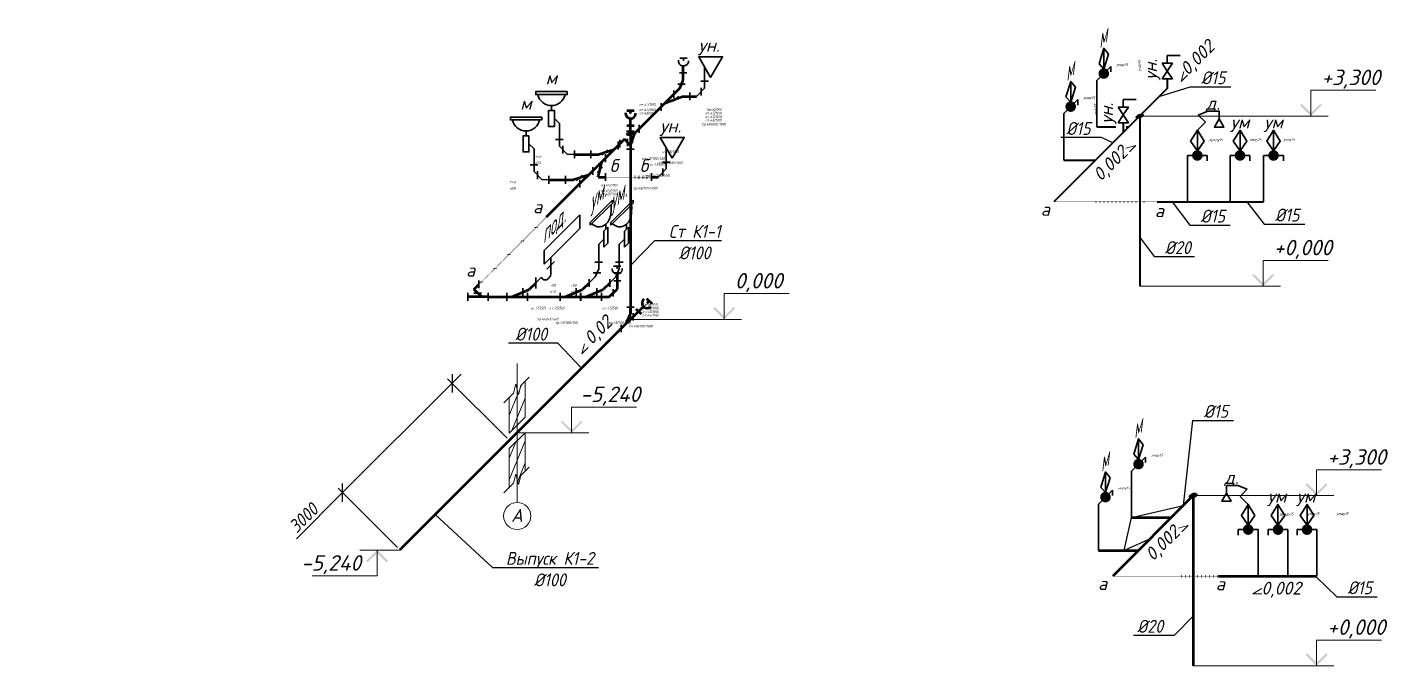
# Model space of a CAD drawing. Header units: millimetres. Extents: x -473555 to 885127, y 4787 to 453528.
# Drawn here: x 858763 to 885127, y 291907 to 304292 of the extents above; entities that cross this region are included whole.
import ezdxf
from ezdxf import colors
from ezdxf.entities.mleader import LeaderData, LeaderLine
from ezdxf.enums import TextEntityAlignment as Align
from ezdxf.math import Vec2, Vec3

# ---------------------------------------------------------------- set-up
doc = ezdxf.new("R2010")
doc.units = ezdxf.units.MM
doc.linetypes.add('ACAD_ISO07W100', pattern=[3, 0, -3])
doc.layers.add('_ВК-Спецификация', color=3, linetype='Continuous', lineweight=15, plot=False, transparency=0.5)
for name, color, linetype, lineweight in [('ВК_B1', 5, 'Continuous', 40), ('ВК_K1', 34, 'Continuous', 50), ('ВК_T3', 1, 'Continuous', 50), ('ВК_В1_текст', 5, 'Continuous', 9), ('ВК_В1_текст @ 100', 5, 'Continuous', 9), ('ВК_К1_текст', 34, 'Continuous', 9), ('ВК_ТЗ_текст', 1, 'Continuous', 9), ('ВК_ТЗ_текст @ 100', 1, 'Continuous', 9)]:
    doc.layers.add(name, color=color, linetype=linetype, lineweight=lineweight)
for name, color, linetype in [('ВК_text', 7, 'Continuous'), ('ВК_К1_размер', 7, 'Continuous'), ('ВК_К1_размер @ 100', 7, 'Continuous'), ('ВК_сантехника', 140, 'Continuous')]:
    doc.layers.add(name, color=color, linetype=linetype)
doc.styles.add('ISOPEUR', font='isocpeui.ttf', dxfattribs={"width": 0.9})
doc.dimstyles.new('Аннотативный', dxfattribs={"dimscale": 0, "dimtxt": 2.5, "dimasz": 2.5, "dimexe": 1.25, "dimexo": 0.625, "dimtad": 1, "dimdec": 0, "dimtxsty": 'ISOPEUR', "dimblk": 'OBLIQUE', "dimcen": 2.5, "dimclrt": 256, "dimadec": 0, "dimazin": 0, "dimtfac": 1, "dimtdec": 0, "dimtmove": 0, "dimatfit": 3, "dimfxl": 1, "dimtfillclr": 256, "dimarcsym": 0})

# ---------------------------------------------------------------- blocks, each defined once
blk = doc.blocks.new('_None')
blk = doc.blocks.new('*U137')
at = {"lineweight": 30}
for p, q in [((775, 596), (633, 596)), ((704, 541), (704, 596)), ((563, 193), (563, 343)), ((778, 309), (638, 309)), ((0, -75), (0, 75)), ((311, 20), (311, 170)), ((400, -75), (400, 75)), ((629, 9), (629, 149))]:
    blk.add_line(p, q, dxfattribs=at)
for p, q in [((563, 268), (435, 140)), ((0, 0), (400, 0)), ((97, 0), (435, 140))]:
    blk.add_line(p, q)
at = {"lineweight": -2}
for p, q in [((708, 309), (708, 442)), ((708, 158), (708, 309)), ((400, 0), (550, 0)), ((550, 0), (708, 158))]:
    blk.add_line(p, q, dxfattribs=at)
at = {"lineweight": 30}
blk.add_arc((704, 541), 98.3, 177.7965, 6.695, dxfattribs=at)
at = {"layer": '_ВК-Спецификация', "linetype": 'ByBlock', "style": 'ISOPEUR'}
for s, p in [('загл(100)', (1341, -150)), ('от.45(100)', (1349, -218)), ('от.45(100)', (1349, -289)), ('от.45(100)', (1349, -356)), ('тр.45(100/100)', (1158, -570))]:
    blk.add_text(s, height=50, dxfattribs=at).set_placement(p, align=Align.MIDDLE_CENTER)
blk = doc.blocks.new('*U779')
for p, q in [((563, 268), (435, 140)), ((0, 0), (400, 0)), ((97, 0), (435, 140))]:
    blk.add_line(p, q)
at = {"lineweight": 30}
for p, q in [((563, 193), (563, 343)), ((0, -75), (0, 75)), ((311, 20), (311, 170)), ((400, -75), (400, 75))]:
    blk.add_line(p, q, dxfattribs=at)
at = {"layer": '_ВК-Спецификация', "linetype": 'ByBlock', "style": 'ISOPEUR'}
for s, p in [('от.45(50)', (967, -218)), ('тр.45(100/50)', (1153, -501))]:
    blk.add_text(s, height=50, dxfattribs=at).set_placement(p, align=Align.MIDDLE_CENTER)
blk = doc.blocks.new('*U795')
at = {"lineweight": 30}
for p, q in [((20, 1176), (450, 1606)), ((450, 1606), (450, 1549)), ((450, 1549), (20, 1119)), ((20, 1119), (20, 1176)), ((281, 1004), (361, 1084)), ((321, 1139), (321, 1044)), ((361, 1084), (361, 775)), ((281, 849), (183, 751)), ((281, 694), (281, 1004)), ((183, 274), (183, 751)), ((361, 775), (281, 694)), ((108, 403), (258, 403)), ((116, 116), (183, 274)), ((0, -75), (0, 75)), ((74, 195), (224, 195))]:
    blk.add_line(p, q, dxfattribs=at)
at = {"lineweight": -2, "ltscale": 100}
blk.add_line((0, 0), (116, 116), dxfattribs=at)
at = {"lineweight": 30}
blk.add_spline([(49, 1148), (158, 1090), (361, 1180), (406, 1281), (422, 1521)], degree=3, dxfattribs=at)
at = {"lineweight": -2, "style": 'ISOPEUR', "oblique": 45}
blk.add_text('ум.', height=250, rotation=45, dxfattribs=at).set_placement((99, 1630), align=Align.MIDDLE_CENTER)
at = {"layer": '_ВК-Спецификация', "style": 'ISOPEUR'}
for p in [(-705, 40), (-705, -101), (-705, -325)]:
    blk.add_attdef('ФАСОННАЯ_ЧАСТЬ', text='', height=50, dxfattribs=at).set_placement(p, align=Align.CENTER)
blk = doc.blocks.new('*U483')
for p, q in [((-246, -246), (0, 0)), ((-528, -173), (-389, -173)), ((-389, -173), (-71, -71))]:
    blk.add_line(p, q)
at = {"lineweight": 30}
for p, q in [((0, 75), (0, -75)), ((-528, -98), (-528, -248)), ((-205, -84), (-311, -190)), ((-246, -171), (-246, -321))]:
    blk.add_line(p, q, dxfattribs=at)
at = {"layer": '_ВК-Спецификация', "linetype": 'ByBlock', "style": 'ISOPEUR'}
for s, p in [('от.45(100)', (1016, -120)), ('тр.45(100/100)', (1016, -336))]:
    blk.add_text(s, height=50, dxfattribs=at).set_placement(p, align=Align.MIDDLE_CENTER)
blk = doc.blocks.new('*U804')
at = {"lineweight": 30}
for p, q in [((-444, 947), (-444, 851)), ((-289, 598), (-387, 697)), ((-289, 292), (-289, 598)), ((-214, 292), (-364, 292)), ((-289, 292), (-289, 158)), ((-131, 0), (-289, 158)), ((-222, 15), (-222, 165)), ((0, -75), (0, 75))]:
    blk.add_line(p, q, dxfattribs=at)
at = {"lineweight": -2}
blk.add_line((0, 0), (-131, 0), dxfattribs=at)
at = {"lineweight": 30}
for points in [[(-139, 1217), (-748, 1217), (-748, 1160), (-139, 1160)], [(-387, 851), (-501, 851), (-501, 542), (-387, 542)]]:
    blk.add_lwpolyline(points, close=True, dxfattribs=at)
blk.add_arc((-444, 1217), 270, 192.1772, 347.8228, dxfattribs=at)
at = {"lineweight": -2, "style": 'ISOPEUR'}
blk.add_text('м', height=250, dxfattribs=at).set_placement((-446, 1482), align=Align.MIDDLE_CENTER)
at = {"layer": '_ВК-Спецификация', "style": 'ISOPEUR'}
for p in [(-705, 40), (-705, -101), (-705, -325)]:
    blk.add_attdef('ФАСОННАЯ_ЧАСТЬ', text='', height=50, dxfattribs=at).set_placement(p, align=Align.CENTER)
blk = doc.blocks.new('*U187')
at = {"lineweight": 30}
for p, q in [((161, 629), (854, 1322)), ((854, 1322), (854, 1058)), ((854, 1058), (161, 365)), ((161, 365), (161, 629))]:
    blk.add_line(p, q, dxfattribs=at)
at = {"lineweight": 30, "ltscale": 100}
for p, q in [((212, 266), (361, 415)), ((287, 227), (287, 491)), ((0, 0), (111, 111)), ((0, 105), (0, -105))]:
    blk.add_line(p, q, dxfattribs=at)
blk.add_spline([(111, 111), (121, 84), (152, 64), (204, 62), (237, 82), (274, 124), (288, 172), (287, 227)], degree=3, dxfattribs=at)
at = {"style": 'ISOPEUR', "oblique": 45}
blk.add_text('под.', height=250, rotation=45, dxfattribs=at).set_placement((278, 1062), align=Align.MIDDLE_CENTER)
blk = doc.blocks.new('*U480')
at = {"lineweight": 30}
for p, q in [((-182, 165), (-182, 315)), ((-400, -75), (-400, 75)), ((-130, 73), (-280, 73)), ((0, -75), (0, 75))]:
    blk.add_line(p, q, dxfattribs=at)
at = {"lineweight": -2}
for p, q in [((0, 0), (-400, 0)), ((-283, 140), (-182, 240)), ((-283, 140), (-119, 0))]:
    blk.add_line(p, q, dxfattribs=at)
at = {"layer": '_ВК-Спецификация', "linetype": 'ByBlock', "style": 'ISOPEUR'}
for s, p in [('от.45(50)', (967, -218)), ('тр.45(50/50)', (1146, -434))]:
    blk.add_text(s, height=50, dxfattribs=at).set_placement(p, align=Align.MIDDLE_CENTER)
blk = doc.blocks.new('*U166')
at = {"lineweight": 30}
for p, q in [((363, 948), (505, 948)), ((434, 893), (434, 948)), ((500, 661), (360, 661)), ((246, 321), (246, 171)), ((327, 443), (467, 443)), ((555, 280), (555, 130)), ((0, 75), (0, -75)), ((339, 208), (233, 102))]:
    blk.add_line(p, q, dxfattribs=at)
for p, q in [((430, 661), (430, 795)), ((430, 522), (430, 661)), ((246, 246), (364, 364)), ((364, 364), (430, 522)), ((0, 0), (246, 246)), ((74, 74), (417, 205)), ((417, 205), (556, 205))]:
    blk.add_line(p, q)
blk.add_arc((434, 893), 98.3, 173.305, 2.2035, dxfattribs=at)
at = {"layer": '_ВК-Спецификация', "linetype": 'ByBlock', "style": 'ISOPEUR'}
for s, p in [('от.45(100)', (1016, -120)), ('от.45(100)', (1016, -191)), ('от.45(100)', (1016, -258)), ('загл(100)', (1018, -51)), ('тр.45(100/100)', (1016, -336))]:
    blk.add_text(s, height=50, dxfattribs=at).set_placement(p, align=Align.MIDDLE_CENTER)
blk = doc.blocks.new('*U812')
at = {"lineweight": 30}
for p, q in [((289, 292), (289, 567)), ((214, 292), (364, 292)), ((289, 158), (289, 292)), ((0, -75), (0, 75)), ((131, 0), (289, 158)), ((222, 15), (222, 165))]:
    blk.add_line(p, q, dxfattribs=at)
at = {"lineweight": -2}
blk.add_line((0, 0), (131, 0), dxfattribs=at)
at = {"lineweight": 30}
blk.add_lwpolyline([(405, 366), (173, 768), (637, 768)], close=True, dxfattribs=at)
at = {"lineweight": -2, "style": 'ISOPEUR'}
blk.add_text('ун.', height=250, dxfattribs=at).set_placement((374, 991), align=Align.MIDDLE_CENTER)
at = {"layer": '_ВК-Спецификация', "style": 'ISOPEUR'}
for p in [(-977, -97), (-977, -221), (-977, -352)]:
    blk.add_attdef('ФАСОННЫЕ_ЧАСТИ', p, '', height=50, dxfattribs=at)
blk = doc.blocks.new('*U481')
for p, q in [((-246, -246), (0, 0)), ((-138, -366), (-71, -71)), ((-138, -366), (0, -366))]:
    blk.add_line(p, q)
at = {"lineweight": 30}
for p, q in [((0, 75), (0, -75)), ((-246, -171), (-246, -321)), ((-53, -172), (-159, -278)), ((0, -291), (0, -441))]:
    blk.add_line(p, q, dxfattribs=at)
at = {"layer": '_ВК-Спецификация', "linetype": 'ByBlock', "style": 'ISOPEUR'}
for s, p in [('от.45(100)', (1016, -120)), ('тр.45(100/100)', (1016, -336))]:
    blk.add_text(s, height=50, dxfattribs=at).set_placement(p, align=Align.MIDDLE_CENTER)
blk = doc.blocks.new('*U149')
at = {"lineweight": 15}
h = blk.add_hatch(dxfattribs=at)
h.set_pattern_fill('ANSI31', color=256, scale=50, angle=23, style=0)
h.set_pattern_definition([(68, (3183.52, 294.12), (-147.1904, 59.469), [])])
h.paths.add_polyline_path([(153, 993), (73, 913), (27, 740), (-27, 940), (-73, 766), (-153, 686), (-153, -12), (153, 295)])
h = blk.add_hatch(dxfattribs=at)
h.set_pattern_fill('ANSI31', color=256, scale=50, angle=23, style=0)
h.set_pattern_definition([(68, (3183.52, 310.29), (-147.1904, 59.469), [])])
h.paths.add_polyline_path([(153, -4), (-153, -311), (-153, -1060), (-73, -980), (-27, -807), (27, -1007), (73, -834), (153, -754)])
at = {"lineweight": 15, "ltscale": 100}
blk.add_line((0, 1340), (0, -1356), dxfattribs=at)
at = {"lineweight": 15, "ltscale": 2}
for points in [[(232, 1072), (73, 913), (27, 740), (-27, 940), (-73, 766), (-262, 577)], [(232, -675), (73, -834), (27, -1007), (-27, -807), (-73, -980), (-262, -1169)]]:
    blk.add_lwpolyline(points, dxfattribs=at)
at = {"lineweight": 15}
for points in [[(153, 993), (153, 295), (-153, -12), (-153, 686)], [(-153, -1060), (-153, -311), (153, -4), (153, -754)]]:
    blk.add_lwpolyline(points, dxfattribs=at)
at = {"lineweight": 15, "ltscale": 100}
blk.add_circle((0, -1619), 263, dxfattribs=at)
at = {"lineweight": 15, "ltscale": 100, "style": 'ISOPEUR'}
blk.add_attdef('ОСЬ', (-118, -1734), '', height=250, dxfattribs=at)
blk = doc.blocks.new('*U472')
at = {"linetype": 'ByBlock', "lineweight": -2}
h = blk.add_hatch(color=256, dxfattribs=at)
h.paths.add_polyline_path([(2030, 212), (2001, 240), (1818, 57), (1818, 0)])
h.paths.add_polyline_path([(1634, 240), (1605, 212), (1818, 0), (1818, 57)])
for p, q in [((1818, 0), (1818, 500)), ((1818, 500), (3075, 500)), ((2151, 0), (0, 0))]:
    blk.add_line(p, q, dxfattribs=at)
at = {"linetype": 'ByBlock', "style": 'ISOPEUR'}
blk.add_attdef('ОТМЕТКА', (2024, 600), '', height=300, dxfattribs=at)
blk = doc.blocks.new('*U474')
at = {"linetype": 'ByBlock', "lineweight": -2}
h = blk.add_hatch(color=256, dxfattribs=at)
h.paths.add_polyline_path([(1267, 212), (1239, 240), (1055, 57), (1055, 0)])
h.paths.add_polyline_path([(871, 240), (843, 212), (1055, 0), (1055, 57)])
for p, q in [((1055, 0), (1055, 500)), ((1055, 500), (2312, 500)), ((1389, 0), (0, 0))]:
    blk.add_line(p, q, dxfattribs=at)
at = {"linetype": 'ByBlock', "style": 'ISOPEUR'}
blk.add_attdef('ОТМЕТКА', (1261, 600), '', height=300, dxfattribs=at)
blk = doc.blocks.new('_Oblique')
at = {"color": 0, "linetype": 'ByBlock', "lineweight": -2}
blk.add_line((-0.5, -0.5), (0.5, 0.5), dxfattribs=at)
blk = doc.blocks.new('*D815')
at = {"layer": 'Defpoints', "color": 0, "transparency": 16777216}
for p in [(866996, 297387), (868105, 296278), (865983, 294157)]:
    blk.add_point(p, dxfattribs=at)
at = {"layer": 'ВК_К1_размер', "color": 0, "lineweight": -2, "transparency": 16777216}
for p, q in [((866996, 297387), (864874, 295266)), ((868060, 296323), (866907, 297476)), ((866996, 297387), (867172, 297564)), ((865939, 294201), (864786, 295354)), ((864874, 295266), (863979, 294371))]:
    blk.add_line(p, q, dxfattribs=at)
at = {"layer": 'ВК_К1_размер', "color": 0, "lineweight": -2, "transparency": 16777216, "xscale": 250, "yscale": 250, "zscale": 250}
for p, rotation in [((866996, 297387), 224.9993430000016), ((864874, 295266), 44.99934300000159)]:
    blk.add_blockref('_Oblique', p, dxfattribs=dict(at, rotation=rotation))
at = {"layer": 'ВК_К1_размер', "transparency": 16777216, "insert": (864117, 294774), "char_height": 250, "attachment_point": 5, "rotation": 44.9993, "style": 'ISOPEUR'}
blk.add_mtext('3000', dxfattribs=at)
blk = doc.blocks.new('*U475')
at = {"linetype": 'ByBlock', "lineweight": -2}
h = blk.add_hatch(color=256, dxfattribs=at)
h.paths.add_polyline_path([(-657, -212), (-629, -240), (-445, -57), (-445, 0)])
h.paths.add_polyline_path([(-261, -240), (-233, -212), (-445, 0), (-445, -57)])
for p, q in [((-779, 0), (0, 0)), ((-445, 0), (-445, -500)), ((-445, -500), (-1702, -500))]:
    blk.add_line(p, q, dxfattribs=at)
at = {"linetype": 'ByBlock', "style": 'ISOPEUR'}
blk.add_attdef('ОТМЕТКА', (-1694, -400), '', height=300, dxfattribs=at)
blk = doc.blocks.new('*U484')
at = {"lineweight": 30}
for p, q in [((75, 351), (-75, 351)), ((168, 320), (168, 470)), ((-203, 34), (-203, 184)), ((75, 0), (-75, 0)), ((-59, 202), (-59, 62)), ((42, 260), (42, 120))]:
    blk.add_line(p, q, dxfattribs=at)
for p, q in [((0, 351), (0, 0)), ((0, 69), (83, 310)), ((168, 395), (83, 310)), ((-118, 194), (-203, 109)), ((0, 69), (-118, 194))]:
    blk.add_line(p, q)
at = {"layer": '_ВК-Спецификация', "linetype": 'ByBlock', "style": 'ISOPEUR'}
blk.add_text('кр.45(100/100)', height=50, dxfattribs=at).set_placement((455, -182), align=Align.MIDDLE_CENTER)
blk = doc.blocks.new('*U198')
for p, q in [((-228, -228), (0, 0)), ((-130, -130), (-49, 61)), ((-49, 61), (-49, 190))]:
    blk.add_line(p, q)
at = {"lineweight": 30}
for p, q in [((-136, -77), (-37, 22)), ((-119, 190), (21, 190)), ((0, 70), (0, -70)), ((-228, -298), (-228, -158))]:
    blk.add_line(p, q, dxfattribs=at)
blk = doc.blocks.new('*U141')
at = {"lineweight": 15}
blk.add_lwpolyline([(0.53, 1.94), (0, 0), (1.24, 1.24)], dxfattribs=at)
at = {"lineweight": 15, "style": 'ISOPEUR'}
blk.add_attdef('УКЛОН', text='', height=2.5, rotation=45, dxfattribs=at).set_placement((3.12, 4.64), align=Align.MIDDLE_CENTER)
blk = doc.blocks.new('*U770')
at = {"color": 0, "linetype": 'ByBlock', "lineweight": 30}
for p, q in [((136, 1526), (136, 1124)), ((272, 1172), (0, 900)), ((272, 1172), (272, 1067)), ((0, 0), (0, 900))]:
    blk.add_line(p, q, dxfattribs=at)
blk.add_lwpolyline([(44, 1226), (136, 1526), (228, 1411), (136, 1124)], close=True, dxfattribs=at)
at = {"color": 0, "linetype": 'ByBlock', "lineweight": 30, "const_width": 102}
blk.add_lwpolyline([(85, 1036, 1), (187, 1036, 1)], format="xyb", close=True, dxfattribs=at)
at = {"color": 0, "lineweight": -2, "style": 'ISOPEUR', "oblique": 45}
blk.add_text('м', height=250, rotation=45, dxfattribs=at).set_placement((47, 1681), align=Align.MIDDLE_CENTER)
at = {"layer": '_ВК-Спецификация', "style": 'ISOPEUR'}
blk.add_attdef('ДУ', text='', height=50, dxfattribs=at).set_placement((495, 1185), align=Align.CENTER)
blk = doc.blocks.new('*U485')
at = {"color": 0, "linetype": 'ByBlock', "lineweight": 30}
for p, q in [((-150, 250), (0, 250)), ((0, 250), (0, 0))]:
    blk.add_line(p, q, dxfattribs=at)
for points in [[(-453, 350), (-301, 250), (-453, 150), (-453, 350)], [(-150, 350), (-301, 250), (-150, 150), (-150, 350)]]:
    blk.add_lwpolyline(points, dxfattribs=at)
at = {"style": 'ISOPEUR'}
blk.add_text('ун.', height=250, dxfattribs=at).set_placement((-271, 576), align=Align.MIDDLE_CENTER)
at = {"layer": '_ВК-Спецификация', "style": 'ISOPEUR'}
blk.add_attdef('ДУ', text='', height=50, dxfattribs=at).set_placement((-196, 767), align=Align.CENTER)
blk = doc.blocks.new('*U775')
at = {"lineweight": 15}
blk.add_lwpolyline([(-1.94, -0.53), (0, 0), (-1.24, -1.24)], dxfattribs=at)
at = {"lineweight": 15, "style": 'ISOPEUR'}
blk.add_attdef('УКЛОН', text='', height=2.5, rotation=45, dxfattribs=at).set_placement((-4.99, -3.47), align=Align.MIDDLE_CENTER)
blk = doc.blocks.new('*U486')
at = {"color": 0, "linetype": 'ByBlock', "lineweight": 30}
for p, q in [((212, 1682), (393, 1757)), ((349, 1545), (212, 1682)), ((393, 1757), (615, 1757)), ((615, 1757), (615, 1610)), ((193, 1389), (349, 1545)), ((193, 1389), (193, 988)), ((0, 0), (0, 900)), ((385, 900), (0, 900)), ((385, 900), (385, 794))]:
    blk.add_line(p, q, dxfattribs=at)
for points in [[(615, 1610), (524, 1452), (707, 1452)], [(62, 1175), (193, 1389), (323, 1175), (193, 988)]]:
    blk.add_lwpolyline(points, close=True, dxfattribs=at)
at = {"color": 0, "linetype": 'ByBlock', "lineweight": 30, "const_width": 102}
blk.add_lwpolyline([(142, 900, 1), (244, 900, 1)], format="xyb", close=True, dxfattribs=at)
at = {"color": 0, "lineweight": -2, "style": 'ISOPEUR'}
blk.add_text('д.', height=250, dxfattribs=at).set_placement((495, 1911), align=Align.MIDDLE_CENTER)
at = {"layer": '_ВК-Спецификация', "style": 'ISOPEUR'}
blk.add_attdef('ДУ', text='', height=50, dxfattribs=at).set_placement((549, 1178), align=Align.CENTER)
blk = doc.blocks.new('*U679')
at = {"color": 0, "linetype": 'ByBlock', "lineweight": 30}
for p, q in [((193, 1389), (193, 988)), ((0, 0), (0, 900)), ((385, 900), (0, 900)), ((385, 900), (385, 794))]:
    blk.add_line(p, q, dxfattribs=at)
blk.add_lwpolyline([(62, 1175), (193, 1389), (323, 1175), (193, 988)], close=True, dxfattribs=at)
at = {"color": 0, "linetype": 'ByBlock', "lineweight": 30, "const_width": 102}
blk.add_lwpolyline([(142, 900, 1), (244, 900, 1)], format="xyb", close=True, dxfattribs=at)
at = {"color": 0, "lineweight": -2, "style": 'ISOPEUR'}
blk.add_text('ум', height=250, dxfattribs=at).set_placement((192, 1548), align=Align.MIDDLE_CENTER)
at = {"layer": '_ВК-Спецификация', "style": 'ISOPEUR'}
blk.add_attdef('ДУ', text='', height=50, dxfattribs=at).set_placement((495, 1185), align=Align.CENTER)
blk = doc.blocks.new('*U817')
at = {"lineweight": 15}
blk.add_lwpolyline([(0.53, 1.94), (0, 0), (1.24, 1.24)], dxfattribs=at)
at = {"lineweight": 15, "style": 'ISOPEUR'}
blk.add_attdef('УКЛОН', text='', height=2.5, rotation=45, dxfattribs=at).set_placement((3.12, 4.64), align=Align.MIDDLE_CENTER)
blk = doc.blocks.new('*U818')
at = {"linetype": 'ByBlock', "lineweight": -2}
h = blk.add_hatch(color=256, dxfattribs=at)
h.paths.add_polyline_path([(3529, 212), (3501, 240), (3317, 57), (3317, 0)])
h.paths.add_polyline_path([(3133, 240), (3105, 212), (3317, 0), (3317, 57)])
for p, q in [((3317, 0), (3317, 500)), ((3317, 500), (4574, 500)), ((3651, 0), (0, 0))]:
    blk.add_line(p, q, dxfattribs=at)
at = {"linetype": 'ByBlock', "style": 'ISOPEUR'}
blk.add_attdef('ОТМЕТКА', (3523, 600), '', height=300, dxfattribs=at)
blk = doc.blocks.new('*U669')
at = {"linetype": 'ByBlock', "lineweight": -2}
h = blk.add_hatch(color=256, dxfattribs=at)
h.paths.add_polyline_path([(2605, 212), (2577, 240), (2393, 57), (2393, 0)])
h.paths.add_polyline_path([(2209, 240), (2181, 212), (2393, 0), (2393, 57)])
for p, q in [((2393, 0), (2393, 500)), ((2393, 500), (3650, 500)), ((2727, 0), (0, 0))]:
    blk.add_line(p, q, dxfattribs=at)
at = {"linetype": 'ByBlock', "style": 'ISOPEUR'}
blk.add_attdef('ОТМЕТКА', (2599, 600), '', height=300, dxfattribs=at)
blk = doc.blocks.new('*U40')
at = {"color": 0, "linetype": 'ByBlock', "lineweight": 30}
for p, q in [((-615, 1757), (-615, 1610)), ((-393, 1757), (-615, 1757)), ((-212, 1682), (-393, 1757)), ((-349, 1545), (-212, 1682)), ((-193, 1389), (-349, 1545)), ((-193, 1389), (-193, 988)), ((-385, 900), (0, 900)), ((-385, 900), (-385, 794)), ((0, 0), (0, 900))]:
    blk.add_line(p, q, dxfattribs=at)
for points in [[(-615, 1610), (-524, 1452), (-707, 1452)], [(-62, 1175), (-193, 1389), (-323, 1175), (-193, 988)]]:
    blk.add_lwpolyline(points, close=True, dxfattribs=at)
at = {"color": 0, "linetype": 'ByBlock', "lineweight": 30, "const_width": 102}
blk.add_lwpolyline([(-142, 900, -1), (-244, 900, -1)], format="xyb", close=True, dxfattribs=at)
at = {"color": 0, "lineweight": -2, "style": 'ISOPEUR'}
blk.add_text('д.', height=250, dxfattribs=at).set_placement((-516, 1911), align=Align.MIDDLE_CENTER)
at = {"layer": '_ВК-Спецификация', "style": 'ISOPEUR'}
blk.add_attdef('ДУ', text='', height=50, dxfattribs=at).set_placement((549, 1178), align=Align.CENTER)
blk = doc.blocks.new('*U754')
at = {"color": 0, "linetype": 'ByBlock', "lineweight": 30}
for p, q in [((-193, 1389), (-193, 988)), ((-385, 900), (0, 900)), ((-385, 900), (-385, 794)), ((0, 0), (0, 900))]:
    blk.add_line(p, q, dxfattribs=at)
blk.add_lwpolyline([(-62, 1175), (-193, 1389), (-323, 1175), (-193, 988)], close=True, dxfattribs=at)
at = {"color": 0, "linetype": 'ByBlock', "lineweight": 30, "const_width": 102}
blk.add_lwpolyline([(-142, 900, -1), (-244, 900, -1)], format="xyb", close=True, dxfattribs=at)
at = {"color": 0, "lineweight": -2, "style": 'ISOPEUR'}
blk.add_text('ум', height=250, dxfattribs=at).set_placement((-214, 1548), align=Align.MIDDLE_CENTER)
at = {"layer": '_ВК-Спецификация', "style": 'ISOPEUR'}
blk.add_attdef('ДУ', text='', height=50, dxfattribs=at).set_placement((495, 1185), align=Align.CENTER)
blk = doc.blocks.new('*U821')
at = {"lineweight": 15}
blk.add_lwpolyline([(1.75, 1), (0, 0), (1.75, 0)], dxfattribs=at)
at = {"lineweight": 15, "style": 'ISOPEUR'}
blk.add_attdef('УКЛОН', text='', height=2.5, dxfattribs=at).set_placement((5.48, 1.08), align=Align.MIDDLE_CENTER)

msp = doc.modelspace()

# ---------------------------------------------------------------- linework, layer by layer
at = {"layer": 'ВК_B1'}
for p, q in [((880854.3, 303290.5), (880854.3, 303103.8)), ((880854.3, 303103.8), (878654.5, 300904)), ((880002.4, 302438.7), (880002.4, 302252)), ((880319.4, 302568.9), (880319.4, 299268.9)), ((879487.8, 302357.3), (879854, 302357.4)), ((880058.8, 302357.4), (880107.8, 302357.4)), ((878846.7, 301716.2), (879466.7, 301716.2)), ((880659.6, 300904), (882720.5, 300904.1))]:
    msp.add_line(p, q, dxfattribs=at)
at = {"layer": 'ВК_B1', "linetype": 'ACAD_ISO07W100'}
msp.add_line((878654.5, 300904), (880659.6, 300904), dxfattribs=at)
at = {"layer": 'ВК_B1'}
msp.add_ellipse((880319.4, 302568.9), major_axis=(60.4, 25), ratio=0.4142, dxfattribs=at)
at = {"layer": 'ВК_K1'}
for p, q in [((870384.9, 302675.3), (870526.8, 302675.3)), ((870455.8, 302619.9), (870455.8, 302675.3)), ((871045.4, 302746.1), (870535.1, 302235.9)), ((870452, 302388), (870452, 302521.7)), ((870382, 302388), (870522, 302388)), ((870452, 302237.2), (870452, 302388)), ((870334.2, 302119.6), (868820.3, 300605.9)), ((870451.9, 301925.7), (870451.9, 298735.8)), ((869364.9, 301825.2), (869684.8, 301825.2)), ((868872.7, 301332.7), (869192.5, 301332.7)), ((867698, 299063.3), (869486.8, 299063.3)), ((870763.7, 299032.4), (870864, 298932.1)), ((870774.7, 298943.1), (870813.9, 298982.2)), ((870501.4, 298675.2), (870608, 298781.8)), ((870558.5, 298831.3), (870657.5, 298732.3)), ((870608, 298781.8), (870702.5, 298876.4)), ((870371.8, 298545.6), (865983.2, 294157.1))]:
    msp.add_line(p, q, dxfattribs=at)
for centre, start, end in [((870455.8, 302619.9), 173.30505, 2.20347), ((870774.7, 298943.1), 128.30505, 317.20347)]:
    msp.add_arc(centre, 98.3, start, end, dxfattribs=at)
msp.add_ellipse((870452, 302237.2), major_axis=(60.4, 25), ratio=0.4142, dxfattribs=at)
at = {"layer": 'ВК_T3'}
for p, q in [((881355.3, 295207.4), (879796.5, 293648.7)), ((881355.3, 295207.4), (881355.3, 291907.4)), ((880161.6, 294783.8), (880931.6, 294783.8)), ((879520.5, 294142.6), (880290.5, 294142.6)), ((881844, 293648.7), (883754.9, 293648.7))]:
    msp.add_line(p, q, dxfattribs=at)
at = {"layer": 'ВК_T3', "linetype": 'ACAD_ISO07W100'}
msp.add_line((879796.5, 293648.7), (881844, 293648.7), dxfattribs=at)
at = {"layer": 'ВК_T3'}
msp.add_ellipse((881355.3, 295207.4), major_axis=(60.4, 25), ratio=0.4142, dxfattribs=at)
at = {"layer": 'ВК_К1_текст', "linetype": 'ACAD_ISO07W100', "lineweight": 90}
for p, q in [((869966.6, 301385.7), (870856.7, 301385.7)), ((868820.3, 300605.9), (867516.2, 299303.7))]:
    msp.add_line(p, q, dxfattribs=at)

# ---------------------------------------------------------------- block references
msp.add_blockref('*U149', (868257.7, 296431.6)).add_auto_attribs({'ОСЬ': 'A'})
at = {"layer": 'ВК_B1'}
for name, p, values in [('*U770', (879487.8, 302357.3), {'ДУ': 'умду15'}), ('*U770', (878846.7, 301716.2), {'ДУ': 'умду15'}), ('*U486', (881243.7, 300904), {'ДУ': 'душду15'}), ('*U679', (882070.6, 300904.1), {'ДУ': 'умду15'}), ('*U679', (882720.5, 300904.1), {'ДУ': 'умду15'})]:
    msp.add_blockref(name, p, dxfattribs=at).add_auto_attribs(values)
at = {"layer": 'ВК_B1', "rotation": 90}
for p in [(881104.3, 303743.5), (880252.4, 302891.7)]:
    msp.add_blockref('*U485', p, dxfattribs=at).add_auto_attribs({'ДУ': 'унду15'})
at = {"layer": 'ВК_K1'}
ref = msp.add_blockref('*U812', (871600.8, 302950.7), dxfattribs=at)
ref.add_attrib('ФАСОННЫЕ_ЧАСТИ', 'от.45(100)', (870623.9, 302598.2), dxfattribs={"layer": '_ВК-Спецификация', "height": 50, "style": 'ISOPEUR'})
ref.add_attrib('ФАСОННЫЕ_ЧАСТИ', 'от.45(100)', (870623.9, 302768), dxfattribs={"layer": '_ВК-Спецификация', "height": 50, "style": 'ISOPEUR'})
ref.add_attrib('ФАСОННЫЕ_ЧАСТИ', 'от.45(100)', (870623.9, 302665.1), dxfattribs={"layer": '_ВК-Спецификация', "height": 50, "style": 'ISOPEUR'})
for name, p in [('*U166', (871045.4, 302746.1)), ('*U484', (870451.9, 301925.7)), ('*U483', (870212.5, 301997.8)), ('*U481', (869966.4, 301751.6)), ('*U483', (869720.2, 301505.3)), ('*U187', (868619.2, 299331.8)), ('*U137', (869489.9, 299063.3)), ('*U480', (867698, 299063.3)), ('*U779', (868055.9, 299063.3)), ('*U779', (869087.2, 299063.3)), ('*U198', (870501.4, 298675.2))]:
    msp.add_blockref(name, p, dxfattribs=at)
ref = msp.add_blockref('*U812', (870856.7, 301385.7), dxfattribs=at)
ref.add_attrib('ФАСОННЫЕ_ЧАСТИ', 'от.45(100)', (869879.8, 301033.2), dxfattribs={"layer": '_ВК-Спецификация', "height": 50, "style": 'ISOPEUR'})
ref.add_attrib('ФАСОННЫЕ_ЧАСТИ', 'от.45(100)', (869879.8, 301202.9), dxfattribs={"layer": '_ВК-Спецификация', "height": 50, "style": 'ISOPEUR'})
ref.add_attrib('ФАСОННЫЕ_ЧАСТИ', 'от.45(100)', (869879.8, 301100), dxfattribs={"layer": '_ВК-Спецификация', "height": 50, "style": 'ISOPEUR'})
at = {"layer": 'ВК_T3'}
for name, p, values in [('*U770', (880161.6, 294783.8), {'ДУ': 'умду15'}), ('*U770', (879520.5, 294142.6), {'ДУ': 'умду15'}), ('*U40', (882615, 293648.7), {'ДУ': 'душду15'}), ('*U754', (883192.5, 293648.7), {'ДУ': 'умду15'}), ('*U754', (883754.9, 293648.7), {'ДУ': 'умду15'})]:
    msp.add_blockref(name, p, dxfattribs=at).add_auto_attribs(values)
at = {"layer": 'ВК_text', "xscale": 100, "yscale": 100, "zscale": 100}
for name, p in [('*U817', (881120.3, 303236.5)), ('*U775', (880246.3, 301997.3)), ('*U775', (881257.1, 294630.8)), ('*U821', (882514.3, 293305.3))]:
    msp.add_blockref(name, p, dxfattribs=at).add_auto_attribs({'УКЛОН': '0,002'})
at = {"layer": 'ВК_В1_текст'}
for name, p, values in [('*U818', (880319.4, 302568.9), {'ОТМЕТКА': '+3,300'}), ('*U669', (880319.4, 299268.9), {'ОТМЕТКА': '+0,000'})]:
    msp.add_blockref(name, p, dxfattribs=at).add_auto_attribs(values)
at = {"layer": 'ВК_К1_текст'}
msp.add_blockref('*U472', (870451.9, 298625.7), dxfattribs=at).add_auto_attribs({'ОТМЕТКА': '0,000'})
at = {"layer": 'ВК_К1_текст', "xscale": 100, "yscale": 100, "zscale": 100}
msp.add_blockref('*U141', (869510.2, 297954.5), dxfattribs=at).add_auto_attribs({'УКЛОН': '0,02'})
at = {"layer": 'ВК_К1_текст'}
ref = msp.add_blockref('*U474', (868257.7, 296423.5), dxfattribs=at)
ref.add_attrib('ОТМЕТКА', '-5,240', (869480.7, 297023.5), dxfattribs={"layer": '0', "linetype": 'ByBlock', "height": 300, "style": 'ISOPEUR'})
ref = msp.add_blockref('*U475', (865987.2, 294153.1), dxfattribs=at)
ref.add_attrib('ОТМЕТКА', '-5,240', (864070.7, 293753.1), dxfattribs={"layer": '0', "linetype": 'ByBlock', "height": 300, "style": 'ISOPEUR'})
at = {"layer": 'ВК_сантехника'}
ref = msp.add_blockref('*U804', (869364.9, 301825.2), dxfattribs=at)
ref.add_attrib('ФАСОННАЯ_ЧАСТЬ', 'т50', dxfattribs={"layer": '_ВК-Спецификация', "height": 50, "style": 'ISOPEUR'}).set_placement((868659.8, 301753.4), align=Align.CENTER)
ref.add_attrib('ФАСОННАЯ_ЧАСТЬ', 'о50', dxfattribs={"layer": '_ВК-Спецификация', "height": 50, "style": 'ISOPEUR'}).set_placement((868659.8, 301635.3), align=Align.CENTER)
ref = msp.add_blockref('*U804', (868872.7, 301332.7), dxfattribs=at)
ref.add_attrib('ФАСОННАЯ_ЧАСТЬ', 'т50', dxfattribs={"layer": '_ВК-Спецификация', "height": 50, "style": 'ISOPEUR'}).set_placement((868167.5, 301261), align=Align.CENTER)
ref.add_attrib('ФАСОННАЯ_ЧАСТЬ', 'о50', dxfattribs={"layer": '_ВК-Спецификация', "height": 50, "style": 'ISOPEUR'}).set_placement((868167.5, 301142.9), align=Align.CENTER)
ref = msp.add_blockref('*U795', (869653.3, 299331.8), dxfattribs=at)
ref.add_attrib('ФАСОННАЯ_ЧАСТЬ', 'т50', dxfattribs={"layer": '_ВК-Спецификация', "height": 50, "style": 'ISOPEUR'}).set_placement((868948.1, 299260), align=Align.CENTER)
ref.add_attrib('ФАСОННАЯ_ЧАСТЬ', 'о50', dxfattribs={"layer": '_ВК-Спецификация', "height": 50, "style": 'ISOPEUR'}).set_placement((868948.1, 299141.9), align=Align.CENTER)
ref = msp.add_blockref('*U795', (870053.2, 299331.8), dxfattribs=at)
ref.add_attrib('ФАСОННАЯ_ЧАСТЬ', 'т50', dxfattribs={"layer": '_ВК-Спецификация', "height": 50, "style": 'ISOPEUR'}).set_placement((869348.1, 299260), align=Align.CENTER)
ref.add_attrib('ФАСОННАЯ_ЧАСТЬ', 'о50', dxfattribs={"layer": '_ВК-Спецификация', "height": 50, "style": 'ISOPEUR'}).set_placement((869348.1, 299141.9), align=Align.CENTER)
at = {"layer": 'ВК_ТЗ_текст'}
for p, values in [((881355.3, 295207.4), {'ОТМЕТКА': '+3,300'}), ((881355.3, 291907.4), {'ОТМЕТКА': '+0,000'})]:
    msp.add_blockref('*U669', p, dxfattribs=at).add_auto_attribs(values)

# ---------------------------------------------------------------- texts
at = {"layer": 'ВК_text', "linetype": 'Continuous', "style": 'ISOPEUR'}
for s, p in [('б', (870051, 301485.1)), ('б', (870632.8, 301485.1)), ('а', (868565.5, 300683.6)), ('а', (878403.6, 300634.7)), ('а', (880613.6, 300608.5)), ('а', (867266.5, 299455.8)), ('а', (879512.6, 293378.7)), ('а', (881794.9, 293372.2))]:
    msp.add_text(s, height=250, dxfattribs=at).set_placement(p)

# ---------------------------------------------------------------- dimensions: what is measured, and where the dimension line sits
at = {"layer": 'ВК_К1_размер @ 100'}
dim = msp.add_linear_dim(base=(866995.7, 297387.3), p1=(865983.2, 294157.1), p2=(868104.5, 296278.4), angle=44.99934, dimstyle='Аннотативный', override={"dimscale": 100, "dimtix": 0, "dimtofl": 1, "dimtmove": 0, "dimatfit": 1}, dxfattribs=at)
dim.commit()
dim.dimension.update_dxf_attribs({"geometry": '*D815', "text_midpoint": (864249.9, 294641.6), "dimtype": 161})

# ---------------------------------------------------------------- leaders
at = {"layer": 'ВК_В1_текст @ 100'}
ml = msp.add_multileader_mtext('Standard', dxfattribs=at)
ml.set_content('%%C15', color=256, style='ISOPEUR')
ml.set_leader_properties()
ml.set_arrow_properties(name='NONE')
ml.build(insert=Vec2(0, 0))
ml.multileader.update_dxf_attribs({"text_left_attachment_type": 6, "text_right_attachment_type": 6, "dogleg_length": 0.1, "arrow_head_size": 250, "scale": 100})
ctx = ml.context
ctx.base_point, ctx.scale, ctx.char_height, ctx.arrow_head_size, ctx.landing_gap_size, ctx.plane_origin = Vec3(881310.2, 303136.3), 100, 250, 250, 200, Vec3(880699.4, 302948.9)
ctx.left_attachment, ctx.right_attachment = 6, 6
notes = []
notes.append((ctx, [(0, (1, 1, 0), (881300.2, 303136.3), (1, 0), 10, [(0, [(880699.4, 302948.9)], 0, [])])]))
ctx.mtext.insert, ctx.mtext.flow_direction = Vec3(881510.2, 303436.3), 5
ml = msp.add_multileader_mtext('Standard', dxfattribs=at)
ml.set_content('%%C15', color=256, style='ISOPEUR')
ml.set_leader_properties()
ml.set_arrow_properties(name='NONE')
ml.build(insert=Vec2(0, 0))
ml.multileader.update_dxf_attribs({"text_left_attachment_type": 6, "text_right_attachment_type": 6, "dogleg_length": 0.1, "arrow_head_size": 250, "scale": 100})
ctx = ml.context
ctx.base_point, ctx.scale, ctx.char_height, ctx.arrow_head_size, ctx.landing_gap_size, ctx.plane_origin = Vec3(878713.1, 302152.2), 100, 250, 250, 200, Vec3(879543.5, 301517.1)
ctx.left_attachment, ctx.right_attachment, ctx.text_align_type = 6, 6, 2
notes.append((ctx, [(1, (1, 1, 0), (879577.7, 302152.2), (-1, 0), 10, [(0, [(879801.4, 302050.9)], 0, [])])]))
ctx.mtext.insert, ctx.mtext.alignment, ctx.mtext.flow_direction = Vec3(879367.7, 302452.2), 3, 5
ml = msp.add_multileader_mtext('Standard', dxfattribs=at)
ml.set_content('%%C15', color=256, style='ISOPEUR')
ml.set_leader_properties()
ml.set_arrow_properties(name='NONE')
ml.build(insert=Vec2(0, 0))
ml.multileader.update_dxf_attribs({"text_left_attachment_type": 6, "text_right_attachment_type": 6, "dogleg_length": 0.1, "arrow_head_size": 250, "scale": 100})
ctx = ml.context
ctx.base_point, ctx.scale, ctx.char_height, ctx.arrow_head_size, ctx.landing_gap_size, ctx.plane_origin = Vec3(881301.2, 300452.7), 100, 250, 250, 200, Vec3(880690.3, 300370.3)
ctx.left_attachment, ctx.right_attachment = 6, 6
notes.append((ctx, [(0, (1, 1, 0), (881291.2, 300452.7), (1, 0), 10, [(0, [(880948.2, 300904)], 0, [])])]))
ctx.mtext.insert, ctx.mtext.flow_direction = Vec3(881501.2, 300752.7), 5
ml = msp.add_multileader_mtext('Standard', dxfattribs=at)
ml.set_content('%%C15', color=256, style='ISOPEUR')
ml.set_leader_properties()
ml.set_arrow_properties(name='NONE')
ml.build(insert=Vec2(0, 0))
ml.multileader.update_dxf_attribs({"text_left_attachment_type": 6, "text_right_attachment_type": 6, "dogleg_length": 0.1, "arrow_head_size": 250, "scale": 100})
ctx = ml.context
ctx.base_point, ctx.scale, ctx.char_height, ctx.arrow_head_size, ctx.landing_gap_size, ctx.plane_origin = Vec3(882742.7, 300474), 100, 250, 250, 200, Vec3(882136.7, 300370.3)
ctx.left_attachment, ctx.right_attachment = 6, 6
notes.append((ctx, [(0, (1, 1, 0), (882732.7, 300474), (1, 0), 10, [(0, [(882394.6, 300904.1)], 0, [])])]))
ctx.mtext.insert, ctx.mtext.flow_direction = Vec3(882942.7, 300774), 5
ml = msp.add_multileader_mtext('Standard', dxfattribs=at)
ml.set_content('%%C20', color=256, style='ISOPEUR')
ml.set_leader_properties()
ml.set_arrow_properties(name='NONE')
ml.build(insert=Vec2(0, 0))
ml.multileader.update_dxf_attribs({"text_left_attachment_type": 6, "text_right_attachment_type": 6, "dogleg_length": 0.1, "arrow_head_size": 250, "scale": 100})
ctx = ml.context
ctx.base_point, ctx.scale, ctx.char_height, ctx.arrow_head_size, ctx.landing_gap_size, ctx.plane_origin = Vec3(880607.7, 299842.1), 100, 250, 250, 200, Vec3(880311.2, 300235.9)
ctx.left_attachment, ctx.right_attachment = 6, 6
notes.append((ctx, [(0, (1, 1, 0), (880597.7, 299842.1), (1, 0), 10, [(0, [(880311.2, 300235.9)], 0, [])])]))
ctx.mtext.insert, ctx.mtext.flow_direction = Vec3(880807.7, 300142.1), 5
at = {"layer": 'ВК_К1_текст', "linetype": 'Continuous'}
ml = msp.add_multileader_mtext('Standard', dxfattribs=at)
ml.set_content('%%C50', color=256, style='ISOPEUR')
ml.set_leader_properties()
ml.set_arrow_properties(name='NONE')
ml.build(insert=Vec2(0, 0))
ml.multileader.update_dxf_attribs({"text_left_attachment_type": 6, "text_right_attachment_type": 6, "dogleg_length": 0.1, "arrow_head_size": 250, "scale": 100})
ctx = ml.context
ctx.base_point, ctx.scale, ctx.char_height, ctx.arrow_head_size, ctx.landing_gap_size, ctx.plane_origin = Vec3(849218.1, 299772.6), 100, 250, 250, 200, Vec3(856943.1, 290920.8)
ctx.left_attachment, ctx.right_attachment, ctx.text_align_type = 6, 6, 1
notes.append((ctx, [(1, (1, 1, 0), (850122.9, 299772.6), (-1, 0), 10, [(0, [(850422.3, 300789.2)], 0, [])])]))
ctx.mtext.insert, ctx.mtext.width, ctx.mtext.alignment, ctx.mtext.flow_direction = Vec3(849665.5, 300072.6), 549.811, 2, 5
ml = msp.add_multileader_mtext('Standard', dxfattribs=at)
ml.set_content('Ст К1-1\\P%%C100', color=256, style='ISOPEUR')
ml.set_leader_properties()
ml.set_arrow_properties(name='NONE')
ml.build(insert=Vec2(0, 0))
ml.multileader.update_dxf_attribs({"text_left_attachment_type": 6, "text_right_attachment_type": 6, "dogleg_length": 0.1, "arrow_head_size": 250, "scale": 100})
ctx = ml.context
ctx.base_point, ctx.scale, ctx.char_height, ctx.arrow_head_size, ctx.landing_gap_size, ctx.plane_origin = Vec3(870934.7, 300156.6), 100, 250, 250, 200, Vec3(876254.2, 292308.4)
ctx.left_attachment, ctx.right_attachment, ctx.text_align_type = 6, 6, 1
notes.append((ctx, [(0, (1, 1, 0), (870924.7, 300156.6), (1, 0), 10, [(0, [(870451.9, 299668.8)], 0, [])])]))
ctx.mtext.insert, ctx.mtext.alignment, ctx.mtext.flow_direction = Vec3(871697, 300456.6), 2, 5
ml = msp.add_multileader_mtext('Standard', dxfattribs=at)
ml.set_content('%%C100', color=256, style='ISOPEUR')
ml.set_leader_properties()
ml.set_arrow_properties(name='NONE')
ml.build(insert=Vec2(0, 0))
ml.multileader.update_dxf_attribs({"text_left_attachment_type": 6, "text_right_attachment_type": 6, "dogleg_length": 0.1, "arrow_head_size": 250, "scale": 100})
ctx = ml.context
ctx.base_point, ctx.scale, ctx.char_height, ctx.arrow_head_size, ctx.landing_gap_size, ctx.plane_origin = Vec3(868023.3, 298164.6), 100, 250, 250, 200, Vec3(875305.3, 290316.4)
ctx.left_attachment, ctx.right_attachment, ctx.text_align_type = 6, 6, 1
notes.append((ctx, [(1, (1, 1, 0), (869044.5, 298164.6), (-1, 0), 10, [(0, [(869503, 297676.9)], 0, [])])]))
ctx.mtext.insert, ctx.mtext.alignment, ctx.mtext.flow_direction = Vec3(868528.9, 298464.6), 2, 5
ml = msp.add_multileader_mtext('Standard', dxfattribs=at)
ml.set_content('Выпуск К1-2\\P%%C100', color=256, style='ISOPEUR')
ml.set_leader_properties()
ml.set_arrow_properties(name='NONE')
ml.build(insert=Vec2(0, 0))
ml.multileader.update_dxf_attribs({"text_left_attachment_type": 6, "text_right_attachment_type": 6, "dogleg_length": 0.1, "arrow_head_size": 250, "scale": 100})
ctx = ml.context
ctx.base_point, ctx.scale, ctx.char_height, ctx.arrow_head_size, ctx.landing_gap_size, ctx.plane_origin = Vec3(867790.8, 293815.8), 100, 250, 250, 200, Vec3(880760.8, 287606.5)
ctx.left_attachment, ctx.right_attachment, ctx.text_align_type = 6, 6, 1
notes.append((ctx, [(0, (1, 1, 0), (867780.8, 293815.8), (1, 0), 10, [(0, [(866665.2, 294839.1)], 0, [])])]))
ctx.mtext.insert, ctx.mtext.alignment, ctx.mtext.flow_direction = Vec3(868891.6, 294115.8), 2, 5
at = {"layer": 'ВК_ТЗ_текст @ 100'}
ml = msp.add_multileader_mtext('Standard', dxfattribs=at)
ml.set_content('%%C15', color=256, style='ISOPEUR')
ml.set_leader_properties()
ml.set_arrow_properties(name='NONE')
ml.build(insert=Vec2(0, 0))
ml.multileader.update_dxf_attribs({"text_left_attachment_type": 6, "text_right_attachment_type": 6, "dogleg_length": 0.1, "arrow_head_size": 250, "scale": 100})
ctx = ml.context
ctx.base_point, ctx.scale, ctx.char_height, ctx.arrow_head_size, ctx.landing_gap_size, ctx.plane_origin = Vec3(881361.7, 296667.2), 100, 250, 250, 200, Vec3(881166.3, 295018.6)
ctx.left_attachment, ctx.right_attachment = 6, 6
notes.append((ctx, [(0, (1, 1, 0), (881351.7, 296667.2), (1, 0), 10, [(0, [(880520.2, 294372.4), (880020.6, 294142.6), (880161.6, 294783.8), (881166.3, 295018.6)], 0, [])])]))
ctx.mtext.insert, ctx.mtext.flow_direction = Vec3(881561.7, 296967.2), 5
ml = msp.add_multileader_mtext('Standard', dxfattribs=at)
ml.set_content('%%C15', color=256, style='ISOPEUR')
ml.set_leader_properties()
ml.set_arrow_properties(name='NONE')
ml.build(insert=Vec2(0, 0))
ml.multileader.update_dxf_attribs({"text_left_attachment_type": 6, "text_right_attachment_type": 6, "dogleg_length": 0.1, "arrow_head_size": 250, "scale": 100})
ctx = ml.context
ctx.base_point, ctx.scale, ctx.char_height, ctx.arrow_head_size, ctx.landing_gap_size, ctx.plane_origin = Vec3(884150, 293246), 100, 250, 250, 200, Vec3(883739.3, 293633.6)
ctx.left_attachment, ctx.right_attachment = 6, 6
notes.append((ctx, [(0, (1, 1, 0), (884140, 293246), (1, 0), 10, [(0, [(883739.3, 293633.6)], 0, [])])]))
ctx.mtext.insert, ctx.mtext.flow_direction = Vec3(884350, 293546), 5
ml = msp.add_multileader_mtext('Standard', dxfattribs=at)
ml.set_content('%%C20', color=256, style='ISOPEUR')
ml.set_leader_properties()
ml.set_arrow_properties(name='NONE')
ml.build(insert=Vec2(0, 0))
ml.multileader.update_dxf_attribs({"text_left_attachment_type": 6, "text_right_attachment_type": 6, "dogleg_length": 0.1, "arrow_head_size": 250, "scale": 100})
ctx = ml.context
ctx.base_point, ctx.scale, ctx.char_height, ctx.arrow_head_size, ctx.landing_gap_size, ctx.plane_origin = Vec3(880079.9, 292498.4), 100, 250, 250, 200, Vec3(881366.8, 292885.9)
ctx.left_attachment, ctx.right_attachment, ctx.text_align_type = 6, 6, 2
notes.append((ctx, [(1, (1, 1, 0), (880984.7, 292498.4), (-1, 0), 10, [(0, [(881366.8, 292885.9)], 0, [])])]))
ctx.mtext.insert, ctx.mtext.alignment, ctx.mtext.flow_direction = Vec3(880774.7, 292798.4), 3, 5
for ctx, leaders in notes:
    for number, flags, end, landing, length, lines in leaders:
        leader = LeaderData()
        leader.index, (leader.has_last_leader_line, leader.has_dogleg_vector, leader.attachment_direction) = number, flags
        leader.last_leader_point, leader.dogleg_vector, leader.dogleg_length = Vec3(end), Vec3(landing), length
        for number, points, colour, breaks in lines:
            line = LeaderLine()
            line.index, line.vertices, line.color, line.breaks = number, Vec3.list(points), colors.encode_raw_color(colour), breaks
            leader.lines.append(line)
        ctx.leaders.append(leader)

doc.saveas('drawing.dxf')
